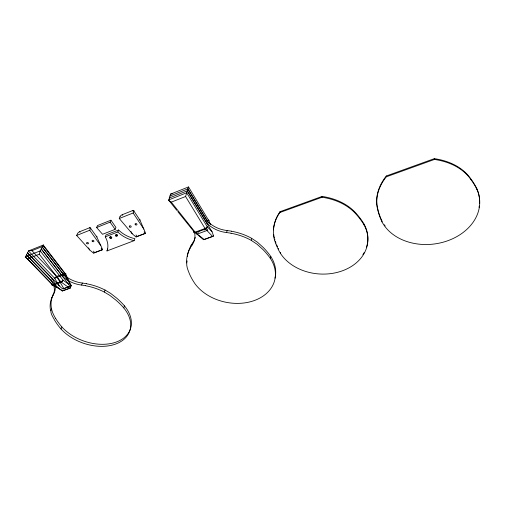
<?xml version="1.0" encoding="UTF-8"?>
<svg xmlns="http://www.w3.org/2000/svg" width="505" height="505" viewBox="0 0 505 505"><rect width="100%" height="100%" fill="white"/><g stroke="black" fill="none" stroke-linecap="round" stroke-linejoin="round"><path stroke-width="0.76" d="M213.495 235.854L212.169 231.991L187.298 190.821L169.219 198.011M273.502 229.901C273.805 223.361 276.254 217.024 280.016 211.702L322.121 196.426C335.282 198.383 348.418 204.007 357.048 214.448A81.147 62.323 6.8 0 1 364.118 224.169M275.421 242.697C271.362 232.704 273.653 221.076 279.896 212.51L322.057 197.234L322.121 196.426M62.79 290.817A1.887 0.789 -39.7 0 1 62.197 290.918L70.479 287.913A1.894 0.795 -39.5 0 1 69.759 288.292L62.79 290.817L53.145 285.224A2.348 1.458 68.9 0 1 52.64 284.782L27.579 258.857L25.269 257.215L28.735 250.695L31.941 250.688L43.556 246.049L43.619 245.039M69.759 288.292L61.339 282.207A2.361 1.439 69 0 1 60.834 281.758L39.308 254.23L40.11 251.105L43.266 245.02M366.542 247.09A46.226 35.906 3.8 0 0 364.111 224.182L364.105 225.003A46.29 35.924 3.8 0 1 341.247 271.21A46.29 35.924 3.8 0 1 280.382 253.264L280.49 252.443M279.896 212.51L280.016 211.702M270.465 258.566L270.775 256.496A76.798 56.232 13.7 0 0 263.339 247.551L257.38 242.16L251.673 238.354L251.294 240.393L257.02 244.205L263.01 249.603A77.038 56.27 13.7 0 1 270.472 258.566A43.664 32.503 11.7 0 1 253.39 300.866A43.664 32.503 11.7 0 1 195.107 283.917A80.005 60.55 9.2 0 1 189.564 274.164C187.948 270.042 185.714 265.346 187.159 260.889M231.044 233.196L226.657 232.552L227.117 230.532A26.834 21.33 13.4 0 1 207.284 220.969L187.91 188.876L169.888 196.066M226.657 232.552A26.923 21.362 13.4 0 1 206.753 222.97L207.284 220.969M190.246 247.898L192.039 245.077L192.601 243.063A25.944 19.758 17.8 0 0 195.195 237.299M212.643 236.485L205.497 229.018A2.601 1.105 69.6 0 1 205.043 228.487L185.575 196.508L188.523 186.938L170.551 194.128L168.67 200.567L171.29 202.145L195.119 232.148A2.582 1.13 69.6 0 0 195.574 232.679L204.222 239.54L212.643 236.485A2.045 0.978 -34.6 0 0 213.476 236.056L203.471 239.686L199.822 236.593M124.482 305.878A40.078 26.797 19.5 0 1 115.55 342.295A40.078 26.797 19.5 0 1 61.907 326.994L61.036 329.001A40.192 26.803 19.5 0 0 114.843 344.334A40.192 26.803 19.5 0 0 123.763 307.905L124.476 305.872A71.028 46.403 20.3 0 0 116.649 298.083L110.639 293.386L105.078 290.053A45.343 30.243 19.8 0 0 86.349 283.722M134.134 240.658L134.879 238.669A26.203 19.872 20.9 0 1 118.599 230.009L106.082 234.888L105.242 236.851A25.559 18.369 23.1 0 1 106.984 250.934L134.134 240.658A26.285 19.891 20.9 0 1 117.798 231.972L105.242 236.851M123.763 307.898A71.237 46.409 20.3 0 0 115.897 300.109L109.869 295.4L104.295 292.06L105.078 290.053M136.116 236.933A2.02 0.865 -36.8 0 1 136.912 236.51L144.859 233.487A2.033 0.877 -36.5 0 1 145.566 233.335L136.116 236.933L135.624 236.687L132.449 233.985L119.262 218.507L133.137 212.996L133.907 211.046L139.948 220.136L145.566 233.152M117.798 231.972L118.599 230.009M51.718 297.83L53.827 293.437A24.076 16.059 23.5 0 0 52.356 278.861L27.421 252.898L61.32 287.85L63.106 288.929L71.369 285.925A1.894 0.795 -39.5 0 0 70.769 286.026L63.819 288.551A1.887 0.789 -39.7 0 0 63.106 288.929M52.646 295.848L53.827 293.437M106.984 250.934L107.805 248.959M119.262 218.507L120.076 216.557M115.115 229.377L115.929 227.414L110.936 220.199L97.484 225.565L96.613 227.515L102.559 234.288L115.115 229.377L110.096 222.149L110.936 220.199M70.466 287.755L68.762 284.41L41.233 248.933L62.74 276.614A24.777 17.322 22.1 0 0 81.557 285.054L82.416 283.059L86.349 283.659M93.677 253.087A1.976 0.814 -38.1 0 1 94.441 252.683L101.947 249.823A1.988 0.821 -37.9 0 1 102.603 249.691L93.677 253.087L93.198 252.853L90.016 250.259L76.64 235.45L89.726 230.248L90.616 228.298L96.834 236.99L102.597 249.52M61.036 329.001A73.193 49.97 18.4 0 1 54.78 320.492C53.139 316.963 49.332 312.683 51.504 308.751C52.204 312.241 53.814 315.48 55.664 318.497M62.74 276.614L63.662 274.632L42.243 246.983L69.658 282.421L71.356 285.767M76.64 235.45L77.568 233.499A1.988 0.764 -37.8 0 1 79.676 231.732M52.899 295.425A24.152 16.065 23.5 0 0 51.409 280.837L52.356 278.861M170.583 194.059L172.849 193.667M190.821 245.884L192.601 243.063M470.483 178.372C462.195 166.675 448.156 160.628 434.325 158.652L386.287 175.999C379.924 183.984 375.569 194.28 376.945 204.639M470.641 179.199C462.334 167.49 448.282 161.436 434.433 159.454L386.319 176.807C378.826 185.998 374.495 198.541 377.854 210.276A94.788 73.099 -10.8 0 0 382.026 221.903A50.86 39.598 -7.1 0 0 446.508 241.175A50.86 39.598 -7.1 0 0 477.193 189.949L477.029 189.104M210.452 224.681L208.931 220.578L208.432 220.59M69.52 282.238L65.7 274.158L43.253 245.051L28.463 250.966L54.654 278.28L65.94 273.918L65.7 274.158A1.887 0.84 -35.8 0 0 64.684 273.47M90.654 228.279A2.001 0.77 -37.5 0 0 89.537 227.799L79.695 231.707L80.15 232.212M96.613 227.515L110.096 222.149M27.579 258.857L39.308 254.23M171.29 202.145L185.575 196.508M70.769 286.026L65.113 274.057A2.342 1.42 68.7 0 0 64.697 273.445L56.585 276.475A1.881 0.675 -42.6 0 0 54.628 278.293M60.834 281.758L52.64 284.782A1.9 0.688 -42.8 0 1 51.8 284.227M205.043 228.487L195.119 232.148A2.045 0.884 -38.9 0 1 193.731 231.713A2.052 1.471 -57 0 0 195.574 232.653M53.145 285.224L61.339 282.207A1.9 1.332 -56.7 0 0 62.974 280.092L40.211 250.89L25.319 256.799L51.826 284.214A1.887 1.174 -63.2 0 0 53.145 285.205M195.574 232.679L205.497 229.018A2.064 1.603 -48 0 0 207.265 226.707A2.058 1.023 -30.7 0 1 205.049 228.456M139.626 220.047L139.948 220.136A2.026 0.909 -32.6 0 0 139.09 219.423M227.117 230.532L231.492 231.176M81.557 285.054L85.496 285.653M322.057 197.234C335.238 199.191 348.393 204.822 357.035 215.269A81.254 62.349 6.8 0 1 364.111 224.996M62.159 290.899L58.536 288.197L26.374 254.842L51.409 280.837M51.826 284.214L58.353 288.008M68.623 284.227L62.955 280.098A1.913 0.852 -36.1 0 1 60.846 281.727M194.501 232.281L177.76 211.563M194.867 232.571L195.233 232.862M195.965 233.443L197.064 234.314M197.43 234.604L197.79 234.888M198.522 235.469L199.727 236.485M31.941 250.688L56.585 276.475A2.329 1.433 68.7 0 1 57.002 277.087L63.819 288.551M212.043 231.782L207.233 226.713L186.68 192.777L168.544 199.974L176.788 210.345M122.677 215.256L122.229 214.726L132.67 210.56L133.049 211.122M43.556 246.049L64.697 273.439M89.726 230.248L100.785 245.67M89.549 227.774L89.934 228.31M195.902 232.262L197.202 234.105L207.807 230.204L206.09 227.723M133.137 212.996L143.862 229.106M187.298 190.821L206.753 222.97M187.91 188.876L208.514 223.065M188.523 186.938L208.817 220.71M54.654 278.28L59.249 286M88.495 247.848L89.688 249.906M93.558 251.155L94.441 252.683M136.028 234.932L136.912 236.51M130.921 231.479L132.121 233.613M101.221 248.233L101.947 249.823M144.14 231.833L144.859 233.487M275.332 241.264L275.541 241.876M274.745 239.395L274.935 240.02M274.411 238.145L274.114 236.889M377.841 209.442L377.039 205.333M273.988 236.258L273.685 234.358M434.325 158.652L434.433 159.454M386.287 175.999L386.319 176.807M382.033 221.903L382.014 221.064A94.65 73.048 -10.9 0 1 377.847 209.442M82.416 283.059A24.701 17.315 22.2 0 1 63.662 274.632M61.9 326.994A72.979 49.957 18.4 0 1 55.67 318.491M50.569 310.739A45.747 30.666 19.5 0 1 51.794 297.868M51.485 308.751A45.614 30.66 19.5 0 1 52.722 295.88M85.496 285.723A45.475 30.25 19.8 0 1 104.301 292.048M204.222 239.54A2.033 0.972 -35 0 1 203.471 239.686M199.002 231.738A0.991 0.764 15.5 0 1 197.947 232.13M205.15 229.472A0.991 0.77 15 0 1 204.089 229.863M208.376 220.003A2.039 0.997 -30.5 0 1 208.855 220.698M470.635 179.206A88.514 69.071 -3.5 0 1 477.2 189.937M470.477 178.379A88.388 69.027 -3.5 0 1 477.036 189.104A50.79 39.573 -7.1 0 1 479.529 203.37M479.245 206.04A50.79 39.573 -7.1 0 1 479.018 207.378M385.157 225.956A50.79 39.573 -7.1 0 1 384.273 224.75M270.781 256.508A43.525 32.478 11.7 0 1 274.973 278.179M186.572 262.922A49.736 37.212 11.5 0 1 190.334 247.936M231.479 231.252A49.193 36.676 12.3 0 1 251.686 238.341M231.031 233.272A49.351 36.707 12.3 0 1 251.307 240.38M194.589 232.502A26.026 19.777 17.8 0 1 192.039 245.077M187.33 256.635A49.572 37.181 11.5 0 1 190.903 245.916M280.376 253.27A85.389 66.692 0.2 0 1 275.433 242.697M364.118 252.639A46.226 35.906 3.8 0 1 362.912 254.615M278.596 249.016A85.269 66.654 0.2 0 1 278.305 248.435M277.472 246.68A85.269 66.654 0.2 0 1 276.702 244.9M275.995 243.107A85.269 66.654 0.2 0 1 275.768 242.488M111.264 237.123A1.925 1.414 21.8 0 1 110.279 236.567M111.315 237.994A1.925 1.414 21.7 0 1 109.73 237.116M111.851 237.186A0.966 0.707 21.7 0 1 110.368 236.618M117.412 235.071A1.932 1.427 21.5 0 1 116.472 234.825M116.901 235.841A1.932 1.427 21.5 0 1 115.815 235.418M117.444 235.021A0.966 0.713 21.5 0 1 116.03 234.591M96.247 236.239A1.982 0.859 -34.1 0 1 96.872 236.978M120.038 216.576A2.033 0.814 -36.6 0 1 122.216 214.758M132.663 210.585A2.045 0.827 -36.2 0 1 133.951 211.027M110.027 238.038A0.966 0.707 21.7 0 0 111.624 238.12A0.966 0.707 21.7 0 0 110.614 236.959A0.966 0.707 21.7 0 0 110.027 238.038M115.62 235.873A0.966 0.713 21.5 0 0 117.229 235.961A0.966 0.713 21.5 0 0 116.226 234.787A0.966 0.713 21.5 0 0 115.62 235.873M92.289 241.339A0.96 0.694 22.6 0 0 93.873 241.428A0.96 0.694 22.6 0 0 92.851 240.279A0.96 0.694 22.6 0 0 92.289 241.339M86.841 243.46A0.96 0.688 22.8 0 0 88.419 243.543A0.96 0.688 22.8 0 0 87.397 242.4A0.96 0.688 22.8 0 0 86.841 243.46M135.315 224.693A0.985 0.739 20.7 0 0 136.924 224.637A0.985 0.739 20.7 0 0 135.794 223.5A0.985 0.739 20.7 0 0 135.315 224.693M129.545 226.934A0.978 0.732 21 0 0 131.148 226.884A0.978 0.732 21 0 0 130.019 225.754A0.978 0.732 21 0 0 129.545 226.934"/></g></svg>
